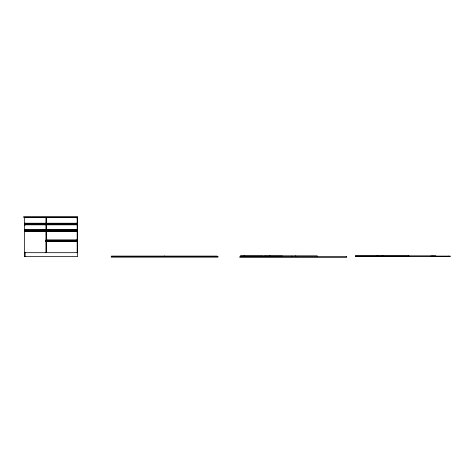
<?xml version="1.0" encoding="UTF-8"?>
<svg xmlns="http://www.w3.org/2000/svg" width="474" height="474" viewBox="0 0 474 474"><rect width="100%" height="100%" fill="white"/><g stroke="black" fill="none" stroke-linecap="round" stroke-linejoin="round"><path stroke-width="0.71" d="M382.482 256.624L383.27 255.836M77.647 217.465L23.7 217.465L23.7 216.588L77.647 216.588L77.647 256.624L24.358 256.624L24.358 217.596L77.167 217.596L77.167 252.683M76.859 217.987L77.647 217.987M24.358 223.242L77.167 223.242M24.358 223.432L77.167 223.503M24.358 223.592L77.167 223.592M24.358 224.552L77.167 224.552M24.358 224.623L77.167 224.623M24.358 224.812L77.167 224.812M24.358 229.849L77.167 229.849M24.358 230.109L77.167 230.038M24.358 230.198L77.167 230.198M24.358 231.158L77.167 231.158M24.358 231.229L77.167 231.229M24.358 231.419L77.167 231.419M46.191 240.04L77.167 240.04M47.199 240.128L47.459 240.697M76.207 240.128L75.941 240.697M46.191 240.229L77.167 240.229M46.191 240.306L77.167 240.306M46.932 240.697L76.468 240.697M46.191 241.355L77.167 241.355M46.191 241.426L77.167 241.426M46.191 241.616L77.167 241.616M24.358 252.683L77.647 252.683M355.352 256.013L377.103 256.013M377.885 256.013L408.866 256.013M240.804 256.096L263.076 256.096M264.042 256.096L282.545 256.096M355.352 256.446L377.103 256.446M377.885 256.446L408.866 256.446M381.256 255.836L382.044 256.624M448.813 256.096L448.813 256.624M435.772 256.624L435.772 255.836L355.352 255.836L355.352 256.624L450.3 256.624L450.3 256.096L430.742 256.096L430.742 256.624M432.229 256.096L432.229 256.624M408.866 255.836L408.866 256.624M377.885 255.836L377.885 256.624M377.103 255.836L377.103 256.624M317.29 256.624L317.29 255.836L291.913 255.836L291.913 256.624M295.717 255.836L295.717 256.624M291.474 256.624L291.474 255.836L266.098 255.836L266.098 256.624M269.902 255.836L269.902 256.624M265.659 256.624L265.659 255.836L240.282 255.836L240.282 256.624M244.086 255.836L244.086 256.624M217.092 256.624L217.092 256.096L111.645 256.096L111.645 256.624M164.585 256.096L164.585 256.624M164.152 256.096L164.152 256.624M111.905 256.096L111.905 256.624M76.859 223.159L76.859 224.635M76.859 229.801L76.859 231.276M76.859 240.134L76.859 241.61M74.412 229.41L74.412 230.068M48.988 229.41L48.988 230.068M46.541 223.159L46.541 224.635M46.541 229.801L46.541 231.276M46.541 240.134L46.541 241.61M46.191 217.596L46.191 252.683M46.102 217.596L46.102 252.683M45.753 223.159L45.753 224.635M45.753 229.801L45.753 231.276M45.753 240.134L45.753 241.61M43.3 229.41L43.3 230.068M28.381 229.41L28.381 230.068M25.934 223.159L25.934 224.635M25.934 229.801L25.934 231.276M25.146 223.159L25.146 225.209M25.146 229.594L25.146 231.78M25.146 252.239L25.146 256.624M217.969 256.624L111.206 256.624L111.206 257.151L217.969 257.151L217.969 256.624M346.601 256.624L239.844 256.624L239.844 257.412L346.601 257.412L346.601 256.624"/></g></svg>
